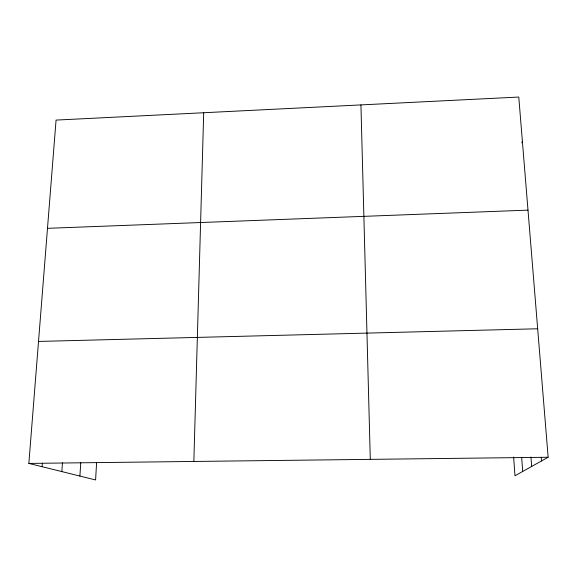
<?xml version="1.0" encoding="UTF-8"?>
<svg xmlns="http://www.w3.org/2000/svg" width="577" height="577" viewBox="0 0 577 577"><rect width="100%" height="100%" fill="white"/><g stroke="black" fill="none" stroke-linecap="round" stroke-linejoin="round"><path stroke-width="0.87" d="M193.85 461.456L203.703 112.739M96.59 462.841L95.594 479.949L28.85 463.418L56.07 120.088L518.773 97.051L548.15 457.251L514.965 475.773L513.638 457.013M79.907 476.061L80.766 462.53M61.833 471.589L62.446 462.761M42.092 466.692L42.352 463.216M521.81 142.872L522.38 141.235M47.487 228.326L527.998 210.136M38.522 341.433L537.67 328.775M28.85 463.418L548.15 457.251M541.24 457.547L541.507 460.958M530.941 456.991L531.662 466.454M521.68 457.503L522.697 471.459M360.935 104.906L370.29 459.364"/></g></svg>
